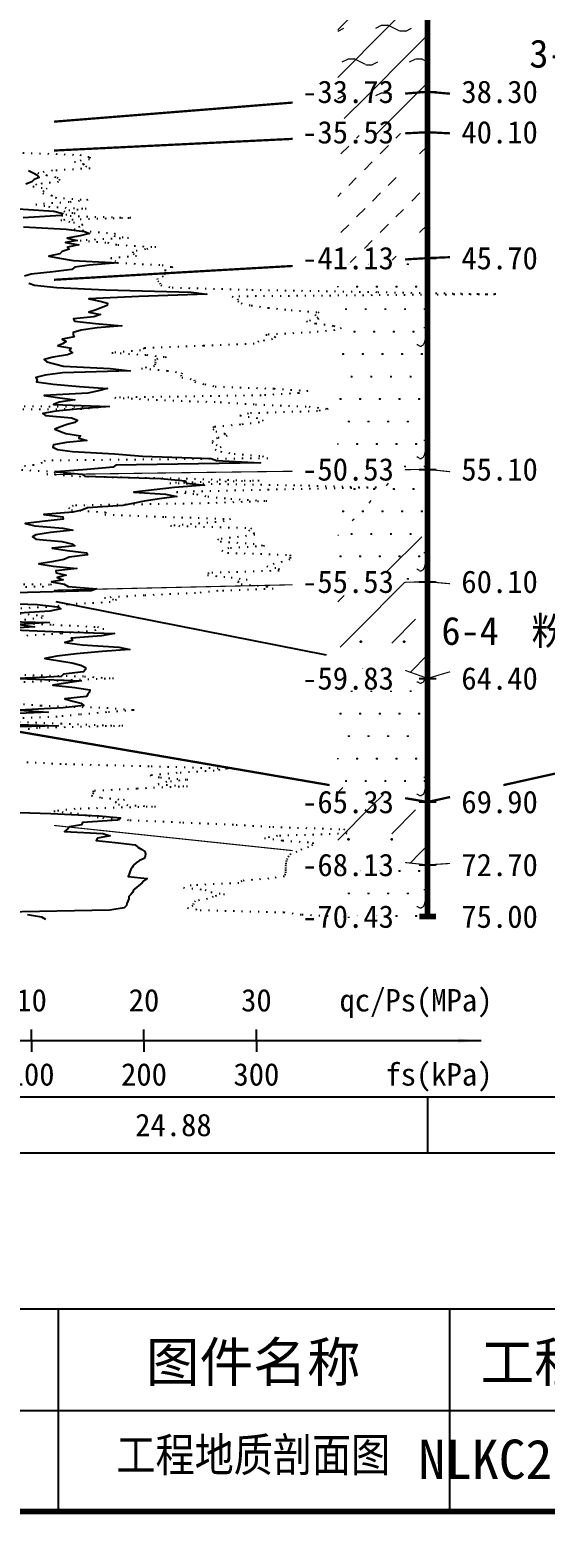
# Model space of a CAD drawing. Extents: x -37 to 3540, y -1485 to 297.
# Drawn here: x 2323.4 to 2369.2, y 14.8 to 146.9 of the extents above; entities that cross this region are included whole.
import ezdxf
from ezdxf.enums import TextEntityAlignment as Align

# ---------------------------------------------------------------- set-up
doc = ezdxf.new("R2010")
doc.units = 0
doc.linetypes.add('DOT', pattern=[6.35, 0, -6.35])
doc.layers.get('0').update_dxf_attribs({"linetype": 'CONTINUOUS'})
for name, color, linetype in [('CURVE', 200, 'CONTINUOUS'), ('FRAME', 7, 'CONTINUOUS'), ('HOLE', 41, 'CONTINUOUS'), ('RULER', 7, 'CONTINUOUS'), ('STRATUM', 241, 'CONTINUOUS')]:
    doc.layers.add(name, color=color, linetype=linetype)
doc.layers.add('HATCH', color=7, linetype='CONTINUOUS', lineweight=13)
doc.styles.add('ST', font='')
doc.styles.get('ST').set_extended_font_data('SimSun')
pattern_1 = [(45, (2148.7487, 0), (-4.24264, 4.24264), [10, 0]), (45, (2149.8097, -3.182), (-2.12132, 6.36396), [3, -3])]
pattern_2 = [(82.875, (2147.914, -1.206), (0.000369, 10.0001764), [0.0893, -80.5337]), (143.13, (2148.015, -1.2818), (-29.999964, 20.000054), [0.12627, -49.87373]), (172.875, (2148.1923, -1.304), (-70.0002457, 9.9996603), [0.17857, -80.44443]), (206.565, (2148.3707, -1.2147), (-9.999705, -9.99969), [0.19954, -22.16046]), (243.435, (2148.46, -1.0363), (9e-06, -9.999696), [0.19954, -22.16146]), (255.964, (2148.5493, -0.679), (-0.0002, -9.999501), [0.36813, -40.86287]), (255.964, (2148.8593, 0.561), (-0.0002, -9.999501), [1.27838, -39.95262]), (255.964, (2148.9278, 0.835), (-0.0002, -9.999501), [0.28235, -40.94865]), (216.87, (2149.118, 1.0892), (-9.999982, -10.000018), [0.12627, -49.87373]), (243.435, (2149.017, 1.0135), (9e-06, -9.9997), [0.19954, -22.16146]), (206.565, (2149.2965, 1.1785), (-9.999705, -9.99969), [0.19954, -22.16046]), (172.875, (2149.4737, 1.1563), (-70.0002457, 9.9996603), [0.17857, -80.44443]), (143.13, (2149.5747, 1.0806), (-29.999964, 20.000054), [0.12627, -49.87373]), (82.875, (2149.5636, 0.992), (0.000369, 10.0001764), [0.0893, -80.5337]), (0, (2148.419, 0.34), (0, 10), [0.89286, -9.10714]), (0, (2148.7737, 0), (1, 2), [0, -1.75]), (0, (2148.7487, 0.025), (1, 2), [0, -1.75]), (0, (2148.7487, 0), (1, 2), [0, -1.75]), (0, (2148.7237, 0), (1, 2), [0, -1.75]), (0, (2148.7487, -0.025), (1, 2), [0, -1.75])]
pattern_3 = [(82.875, (2146.9125, -2.6533), (0.000812, 22.000388), [0.1964, -177.1742]), (143.13, (2147.1348, -2.82), (-65.99992, 44.00012), [0.2778, -109.7222]), (172.875, (2147.5246, -2.8687), (-154.00054, 21.999253), [0.3929, -176.9777]), (206.565, (2147.917, -2.672), (-21.99935, -21.9993), [0.439, -48.753]), (243.435, (2148.114, -2.28), (2e-05, -21.99933), [0.439, -48.7552]), (255.964, (2148.31, -1.494), (-0.00044, -21.9989), [0.8099, -89.8983]), (255.964, (2148.992, 1.2344), (-0.00044, -21.9989), [2.8124, -87.8958]), (255.964, (2149.1427, 1.837), (-0.00044, -21.9989), [0.6212, -90.087]), (216.87, (2149.5613, 2.3963), (-21.99996, -22.00004), [0.2778, -109.7222]), (243.435, (2149.339, 2.23), (2e-05, -21.99933), [0.439, -48.7552]), (206.565, (2149.954, 2.593), (-21.99935, -21.9993), [0.439, -48.753]), (172.875, (2150.3437, 2.544), (-154.00054, 21.999253), [0.3929, -176.9777]), (143.13, (2150.566, 2.3772), (-65.99992, 44.00012), [0.2778, -109.7222]), (82.875, (2150.5416, 2.1823), (0.000812, 22.000388), [0.1964, -177.1742]), (0, (2148.023, 0.748), (0, 22), [1.9643, -20.0357]), (0, (2148.8037, 0), (2.2, 4.4), [0, -3.85]), (0, (2148.7487, 0.055), (2.2, 4.4), [0, -3.85]), (0, (2148.7487, 0), (2.2, 4.4), [0, -3.85]), (0, (2148.6937, 0), (2.2, 4.4), [0, -3.85]), (0, (2148.7487, -0.055), (2.2, 4.4), [0, -3.85])]

# ---------------------------------------------------------------- blocks, each defined once
blk = doc.blocks.new('图签_A3长')
for p, q in [((0, 18), (-380, 18)), ((-222.82, 0), (-222.82, 18)), ((-188, 0), (-188, 18)), ((-320, 9), (0, 9)), ((-380, 0), (0, 0))]:
    blk.add_line(p, q)
at = {"style": 'ST'}
for s, p in [('图件名称', (-205.49, 13.3)), ('工程编号', (-175.73, 13.3))]:
    blk.add_text(s, height=3.5, dxfattribs=at).set_placement(p, align=Align.MIDDLE_CENTER)
for tag, p in [('01＿单位名称', (-349.98, 8.36)), ('02＿工程名称', (-271.3, 5.16)), ('04＿工程编号', (-176.51, 4.65)), ('05＿日期', (-35.59, 4.65)), ('06＿图号', (-11.16, 4.91))]:
    blk.add_attdef(tag, text='', height=3.5, dxfattribs=at).set_placement(p, align=Align.MIDDLE_CENTER)
at = {"style": 'ST', "width": 0.85}
blk.add_attdef('03＿图件名称', text='', height=3, dxfattribs=at).set_placement((-205.49, 5.05), align=Align.MIDDLE_CENTER)
blk = doc.blocks.new('Arrow')
for points in [[(-3.984779, 0.348623), (0, 0), (-3.189535, 0)], [(-3.189535, 0), (0, 0), (-3.984779, -0.348623)]]:
    blk.add_solid(points)

msp = doc.modelspace()

# ---------------------------------------------------------------- hatches: boundary and pattern name
at = {"layer": 'HATCH'}
h = msp.add_hatch(dxfattribs=at)
h.set_pattern_fill('YNNT', color=251, style=0)
h.set_pattern_definition([(45, (2148.7487, 0), (-2.12132, 2.12132), [10, 0]), (26.565, (2149.8228, -0.2536), (5.999823, 5.999812), [0.567, -12.849]), (0, (2149.256, -0.2536), (0, 6), [0.567, -5.433]), (26.565, (2147.1674, 0), (5.999823, 5.999812), [0.567, -12.849]), (0, (2147.6745, 0.2536), (0, 6), [0.567, -5.433]), (153.435, (2149.2558, -0.2536), (-5.999818, -5e-06), [1.134, -12.2826]), (26.565, (2152.8228, 2.7464), (5.999823, 5.999812), [0.567, -12.849]), (0, (2152.256, 2.7464), (0, 6), [0.567, -5.433]), (26.565, (2150.1674, 3), (5.999823, 5.999812), [0.567, -12.849]), (0, (2150.6745, 3.2536), (0, 6), [0.567, -5.433]), (153.435, (2152.2558, 2.7464), (-5.999818, -5e-06), [1.134, -12.2826])])
h.paths.add_polyline_path([(2358.77, 154.94), (2350.77, 154.37), (2350.77, 140.7), (2358.77, 141.34)])
h.paths.add_polyline_path([(2336.56, 143.5), (2356.06, 143.5), (2356.06, 148.38), (2336.56, 148.38)], flags=9)
h.paths.add_polyline_path([(2346.7, 139.85), (2356.26, 139.85), (2356.26, 142.78), (2346.7, 142.78)], flags=9)
h.paths.add_polyline_path([(2346.7, 153.45), (2356.26, 153.45), (2356.26, 156.38), (2346.7, 156.38)], flags=9)
h = msp.add_hatch(dxfattribs=at)
h.set_pattern_fill('FZNT', color=32, style=0)
h.set_pattern_definition(pattern_1)
h.paths.add_polyline_path([(2358.77, 141.34), (2350.77, 140.7), (2350.77, 137.34), (2358.77, 137.74)])
h.paths.add_polyline_path([(2336.55, 135.2), (2352.5, 135.2), (2352.5, 140.15), (2336.55, 140.15)], flags=9)
h.paths.add_polyline_path([(2346.7, 136.25), (2356.26, 136.25), (2356.26, 139.18), (2346.7, 139.18)], flags=9)
h.paths.add_polyline_path([(2346.7, 139.85), (2356.26, 139.85), (2356.26, 142.78), (2346.7, 142.78)], flags=9)
h = msp.add_hatch(dxfattribs=at)
h.set_pattern_fill('NZFT', color=52, style=0)
h.set_pattern_definition([(45, (2148.7487, 0), (-6e-07, 6.99998), [0.9473, -8.9522]), (45, (2150.1487, 1.4), (-6e-07, 6.99998), [0.9869, -8.9126]), (45, (2151.5487, 2.8), (-6e-07, 6.99998), [1.06018, -8.83931]), (45, (2152.9487, 4.2), (-6e-07, 6.99998), [0.94918, -8.95032]), (45, (2154.3487, 5.6), (-6e-07, 6.99998), [1.0365, -8.863]), (45, (2152.2487, 0), (-6e-07, 6.99998), [1.01335, -8.88615]), (45, (2153.6487, 1.4), (-6e-07, 6.99998), [1.07896, -12.12037]), (45, (2155.0487, 2.8), (-6e-07, 6.99998), [0.99882, -8.90067]), (45, (2149.4487, 4.2), (-4e-07, 6.99998), [1.05533, -8.84416]), (45, (2150.8487, 5.6), (-4e-07, 6.99998), [1.0365, -8.863])])
h.paths.add_polyline_path([(2358.77, 137.74), (2350.77, 137.34), (2350.77, 126.07), (2358.77, 126.54)])
h.paths.add_polyline_path([(2336.55, 128.13), (2352.5, 128.13), (2352.5, 133.07), (2336.55, 133.07)], flags=9)
h.paths.add_polyline_path([(2336.55, 135.2), (2352.5, 135.2), (2352.5, 140.15), (2336.55, 140.15)], flags=9)
h.paths.add_polyline_path([(2346.7, 125.05), (2356.26, 125.05), (2356.26, 127.98), (2346.7, 127.98)], flags=9)
h.paths.add_polyline_path([(2346.7, 136.25), (2356.26, 136.25), (2356.26, 139.18), (2346.7, 139.18)], flags=9)
h = msp.add_hatch(dxfattribs=at)
h.set_pattern_fill('FS', color=142, style=0)
h.set_pattern_definition(pattern_2)
h.paths.add_polyline_path([(2358.77, 126.54), (2350.77, 126.07), (2350.77, 107.63), (2358.77, 107.74)])
h.paths.add_polyline_path([(2346.7, 106.25), (2356.26, 106.25), (2356.26, 109.18), (2346.7, 109.18)], flags=9)
h.paths.add_polyline_path([(2346.7, 125.05), (2356.26, 125.05), (2356.26, 127.98), (2346.7, 127.98)], flags=9)
h = msp.add_hatch(dxfattribs=at)
h.set_pattern_fill('FS', color=142, style=0)
h.set_pattern_definition(pattern_2)
h.paths.add_polyline_path([(2358.77, 107.74), (2350.77, 107.63), (2350.77, 97.56), (2358.77, 97.74)])
h.paths.add_polyline_path([(2336.55, 99.77), (2356.08, 99.77), (2356.08, 104.71), (2336.55, 104.71)], flags=9)
h.paths.add_polyline_path([(2346.7, 96.25), (2356.26, 96.25), (2356.26, 99.18), (2346.7, 99.18)], flags=9)
h.paths.add_polyline_path([(2346.7, 106.25), (2356.26, 106.25), (2356.26, 109.18), (2346.7, 109.18)], flags=9)
h = msp.add_hatch(dxfattribs=at)
h.set_pattern_fill('SZFT', color=142, scale=2.2, style=0)
h.set_pattern_definition([(45, (2148.749, 0), (-2e-06, 15.39996), [4.3383, -17.4406]), (45, (2154.937, 6.223), (-2e-06, 15.39996), [4.3861, -17.3928]), (45, (2159.897, 11.181), (-2e-06, 15.39996), [3.9899, -17.7889]), (26.565, (2148.749, 7.7), (15.4, 15.4), [0.2123, -34.22315]), (36.8699, (2150.2887, 9.24), (15.4, 15.4), [0.43504, -76.56496]), (315, (2156.449, 15.347), (15.39996, 3e-06), [0.0727, -21.7062]), (26.565, (2156.449, 0), (15.4, 15.4), [0.31845, -34.117]), (26.565, (2157.989, 1.54), (15.4, 15.4), [0.2316, -34.2038]), (90, (2158.759, 2.31), (-15.4, -1e-06), [0.0633, -15.3367]), (26.565, (2159.529, 3.08), (15.4, 15.4), [0.2002, -68.6707]), (36.8699, (2161.0687, 4.62), (15.4, 15.4), [0.2435, -76.7565]), (45, (2162.609, 6.16), (-5e-07, 15.39996), [0.24, -21.5388]), (315, (2163.96, 7.805), (15.39996, 3e-06), [0.0727, -21.7062]), (36.8699, (2151.8287, 10.78), (15.4, 15.4), [0.2249, -76.7751]), (53.1301, (2153.3687, 12.32), (30.8, 46.2), [0.29564, -76.70436]), (53.1301, (2154.9087, 13.86), (30.8, 46.2), [0.27774, -76.72226])])
h.paths.add_polyline_path([(2358.77, 107.74), (2350.77, 107.63), (2350.77, 97.56), (2358.77, 97.74)])
h.paths.add_polyline_path([(2336.55, 99.77), (2356.08, 99.77), (2356.08, 104.71), (2336.55, 104.71)], flags=9)
h.paths.add_polyline_path([(2346.7, 96.25), (2356.26, 96.25), (2356.26, 99.18), (2346.7, 99.18)], flags=9)
h.paths.add_polyline_path([(2346.7, 106.25), (2356.26, 106.25), (2356.26, 109.18), (2346.7, 109.18)], flags=9)
h = msp.add_hatch(dxfattribs=at)
h.set_pattern_fill('FZNT', color=32, style=0)
h.set_pattern_definition(pattern_1)
h.paths.add_polyline_path([(2358.77, 97.74), (2350.77, 97.56), (2350.77, 92), (2358.77, 89.14)])
h.paths.add_polyline_path([(2346.7, 96.25), (2356.26, 96.25), (2356.26, 99.18), (2346.7, 99.18)], flags=9)
h = msp.add_hatch(dxfattribs=at)
h.set_pattern_fill('FS', color=32, scale=2.2, style=0)
h.set_pattern_definition(pattern_3)
h.paths.add_polyline_path([(2358.77, 97.74), (2350.77, 97.56), (2350.77, 92), (2358.77, 89.14)])
h.paths.add_polyline_path([(2346.7, 96.25), (2356.26, 96.25), (2356.26, 99.18), (2346.7, 99.18)], flags=9)
h = msp.add_hatch(dxfattribs=at)
h.set_pattern_fill('FS', color=142, style=0)
h.set_pattern_definition(pattern_2)
h.paths.add_polyline_path([(2358.77, 89.14), (2350.77, 92), (2350.77, 79.51), (2358.77, 78.14)])
h.paths.add_polyline_path([(2336.55, 76.98), (2363.23, 76.98), (2363.23, 81.93), (2336.55, 81.93)], flags=9)
h.paths.add_polyline_path([(2346.7, 76.65), (2356.26, 76.65), (2356.26, 79.58), (2346.7, 79.58)], flags=9)
h.paths.add_polyline_path([(2346.7, 87.65), (2356.26, 87.65), (2356.26, 90.58), (2346.7, 90.58)], flags=9)
h = msp.add_hatch(dxfattribs=at)
h.set_pattern_fill('FZNT', color=32, style=0)
h.set_pattern_definition(pattern_1)
h.paths.add_polyline_path([(2358.77, 78.14), (2350.77, 79.51), (2350.77, 73.38), (2358.77, 72.54)])
h.paths.add_polyline_path([(2336.55, 76.98), (2363.23, 76.98), (2363.23, 81.93), (2336.55, 81.93)], flags=9)
h.paths.add_polyline_path([(2346.7, 71.05), (2356.26, 71.05), (2356.26, 73.98), (2346.7, 73.98)], flags=9)
h.paths.add_polyline_path([(2346.7, 76.65), (2356.26, 76.65), (2356.26, 79.58), (2346.7, 79.58)], flags=9)
h = msp.add_hatch(dxfattribs=at)
h.set_pattern_fill('FS', color=32, scale=2.2, style=0)
h.set_pattern_definition(pattern_3)
h.paths.add_polyline_path([(2358.77, 78.14), (2350.77, 79.51), (2350.77, 73.38), (2358.77, 72.54)])
h.paths.add_polyline_path([(2336.55, 76.98), (2363.23, 76.98), (2363.23, 81.93), (2336.55, 81.93)], flags=9)
h.paths.add_polyline_path([(2346.7, 71.05), (2356.26, 71.05), (2356.26, 73.98), (2346.7, 73.98)], flags=9)
h.paths.add_polyline_path([(2346.7, 76.65), (2356.26, 76.65), (2356.26, 79.58), (2346.7, 79.58)], flags=9)
h = msp.add_hatch(dxfattribs=at)
h.set_pattern_fill('FS', color=142, style=0)
h.set_pattern_definition(pattern_2)
h.paths.add_polyline_path([(2358.77, 72.54), (2350.77, 73.38), (2350.77, 67.94), (2358.77, 67.94)])
h.paths.add_polyline_path([(2346.7, 66.45), (2356.26, 66.45), (2356.26, 69.38), (2346.7, 69.38)], flags=9)
h.paths.add_polyline_path([(2346.7, 71.05), (2356.26, 71.05), (2356.26, 73.98), (2346.7, 73.98)], flags=9)

# ---------------------------------------------------------------- linework, layer by layer
at = {"layer": 'CURVE', "color": 100, "linetype": 'DOT', "ltscale": 0.1}
for points in [[(2322.77, 135.92), (2327.84, 135.72), (2328.73, 135.52), (2328.69, 135.32), (2327.36, 135.12), (2328.16, 134.92), (2328.35, 134.72), (2328.74, 134.52), (2325.4, 134.32), (2324.1, 134.12), (2324.87, 133.92), (2325.79, 133.72), (2326.04, 133.52), (2325.94, 133.32), (2323.98, 133.12), (2323.66, 132.92), (2324.91, 132.72), (2324.63, 132.52), (2324.53, 132.32), (2325.33, 132.12), (2325.65, 131.92), (2328.53, 131.72), (2326.89, 131.52), (2323.91, 131.32), (2325.06, 131.12), (2328.41, 130.92), (2326.4, 130.72), (2327.41, 130.52), (2326.23, 130.32), (2332.37, 130.12), (2326.13, 129.92), (2327.27, 129.72), (2328.09, 129.52), (2327.82, 129.32), (2327.32, 129.12), (2328.74, 128.92), (2330.97, 128.72), (2330.87, 128.52), (2332.17, 128.32), (2327.86, 128.12), (2330.3, 127.92), (2331.21, 127.72), (2334.6, 127.52), (2333.67, 127.32), (2332.53, 127.12), (2332.57, 126.92), (2332.88, 126.72), (2330.57, 126.52), (2330.94, 126.32), (2331.18, 126.12), (2335.16, 125.92), (2336.12, 125.72), (2335.43, 125.52), (2335.42, 125.32), (2335.4, 125.12), (2335.25, 124.92), (2334.7, 124.72), (2334.76, 124.52), (2334.94, 124.32), (2335.03, 124.12), (2336.04, 123.92), (2343.14, 123.72), (2354.34, 123.52), (2364.85, 123.32), (2341.37, 123.12), (2341.86, 122.92), (2341.89, 122.72), (2342.18, 122.52), (2343.08, 122.32), (2344.59, 122.12), (2346.63, 121.92), (2349.09, 121.72), (2348.78, 121.52), (2348.9, 121.32), (2349.08, 121.12), (2347.99, 120.92), (2348.82, 120.72), (2350.41, 120.52), (2351.08, 120.32), (2350.51, 120.12), (2348.35, 119.92), (2344.39, 119.72), (2345.24, 119.52), (2344.97, 119.32), (2343.77, 119.12), (2343.35, 118.92), (2338.84, 118.72), (2333.55, 118.52), (2333.24, 118.32), (2330.69, 118.12), (2333.78, 117.92), (2335.5, 117.72), (2334.54, 117.52), (2334.55, 117.32), (2334.54, 117.12), (2334.48, 116.92), (2333.32, 116.72), (2335.62, 116.52), (2336.92, 116.32), (2336.82, 116.12), (2336.91, 115.92), (2338.01, 115.72), (2338.06, 115.52), (2338.94, 115.32), (2339.87, 115.12), (2345.12, 114.92), (2348.1, 114.72), (2347.3, 114.52), (2343.95, 114.32), (2330.94, 114.12), (2334.63, 113.92), (2340.32, 113.72), (2343.46, 113.52), (2348.22, 113.32), (2349.92, 113.12), (2348.98, 112.92), (2342.84, 112.72), (2342.07, 112.52), (2343.53, 112.32), (2344.14, 112.12), (2343.81, 111.92), (2342.12, 111.72), (2339.74, 111.52), (2339.66, 111.32), (2339.93, 111.12), (2340.73, 110.92), (2340.94, 110.72), (2340.08, 110.52), (2339.67, 110.32), (2339.58, 110.12), (2339.97, 109.92), (2340.41, 109.72), (2339.87, 109.52), (2340.36, 109.32), (2341.55, 109.12), (2344.09, 108.92), (2344.56, 108.72), (2324.74, 108.52), (2324.47, 108.32), (2323.73, 108.12), (2322.03, 107.92)], [(2306.71, 113.5), (2330.17, 113.3), (2328, 113.1), (2305.54, 112.9)], [(2321.92, 107.72), (2326.37, 107.52), (2324.89, 107.32), (2327.78, 107.12), (2337.3, 106.92), (2343.78, 106.72), (2335.83, 106.52), (2347.45, 106.32), (2354.22, 106.12), (2344.64, 105.92), (2336.42, 105.72), (2338.22, 105.52), (2339.22, 105.32), (2341.26, 105.12), (2344.47, 104.92), (2339.31, 104.72), (2327.23, 104.52), (2326.83, 104.32), (2327.09, 104.12), (2330.16, 103.92), (2330.05, 103.72), (2335.42, 103.52), (2341.23, 103.32), (2340.68, 103.12), (2338.5, 102.92), (2335.89, 102.72), (2343.09, 102.52), (2342.83, 102.32), (2343.29, 102.12), (2343.4, 101.92), (2341.96, 101.72), (2340.09, 101.52), (2340.33, 101.32), (2343.25, 101.12), (2344.27, 100.92), (2341.1, 100.72), (2340.47, 100.52), (2340.98, 100.32), (2346.55, 100.12), (2346.55, 99.92), (2346.52, 99.72), (2345.82, 99.52), (2345.13, 99.32), (2344.46, 99.12), (2345.52, 98.92), (2345.55, 98.72), (2339.32, 98.52), (2339.18, 98.32), (2341.28, 98.12), (2342.72, 97.92), (2341.86, 97.72), (2342.17, 97.52), (2344.47, 97.32), (2345.04, 97.12), (2340.1, 96.92), (2338.12, 96.72), (2333.56, 96.52), (2330.02, 96.32), (2331.1, 96.12), (2330.54, 95.92), (2326.73, 95.72), (2325.62, 95.52), (2321.81, 95.32)], [(2304.46, 97.7), (2325.32, 97.5), (2324.58, 97.3), (2318.78, 97.1)], [(2320.03, 94.12), (2325.42, 93.92), (2329.39, 93.72), (2329.97, 93.52), (2328.51, 93.32), (2326.15, 93.12), (2322.88, 92.92)], [(2322.5, 94.92), (2324.51, 94.72), (2324.48, 94.52), (2322.76, 94.32)], [(2319.99, 89.52), (2328.24, 89.32), (2330.84, 89.12), (2325.9, 88.92), (2320.92, 88.72)], [(2322.08, 86.92), (2324.37, 86.72), (2330.24, 86.52), (2332.67, 86.32), (2330.19, 86.12), (2327.8, 85.92), (2325.81, 85.72), (2320.74, 85.52)], [(2320.96, 85.32), (2326.16, 85.12), (2331.66, 84.92), (2324.07, 84.72), (2322.62, 84.52)], [(2322.39, 81.72), (2326.54, 81.52), (2334.17, 81.32), (2341, 81.12), (2339.79, 80.92), (2336.49, 80.72), (2334.09, 80.52), (2335, 80.32), (2337.45, 80.12), (2335.58, 79.92), (2334.79, 79.72), (2337.42, 79.52), (2332.9, 79.32), (2329.02, 79.12), (2329.04, 78.92), (2328.85, 78.72), (2329.75, 78.52), (2331.81, 78.32), (2330.98, 78.12), (2331.27, 77.92), (2334.56, 77.72), (2327.42, 77.52), (2325.53, 77.32), (2327.63, 77.12), (2328.64, 76.92), (2329.87, 76.72), (2332.29, 76.52), (2336.99, 76.32), (2341.73, 76.12), (2344.99, 75.92), (2351.3, 75.72), (2351.51, 75.52), (2351.58, 75.32), (2345.42, 75.12), (2344.26, 74.92), (2345.87, 74.72), (2348.57, 74.52), (2348.54, 74.32), (2348.18, 74.12), (2347.58, 73.92), (2347.15, 73.72), (2346.6, 73.52), (2346.43, 73.32), (2346.29, 73.12), (2346.21, 72.92), (2346.16, 72.72), (2346.15, 72.52), (2346.13, 72.32), (2346.12, 72.12), (2346.12, 71.92), (2346.12, 71.72), (2346.03, 71.52), (2344.65, 71.32), (2342.23, 71.12), (2341.99, 70.92), (2337.75, 70.72), (2337.05, 70.52), (2338.97, 70.32), (2339.5, 70.12), (2340.7, 69.92), (2339.7, 69.72), (2339.2, 69.52), (2338.09, 69.32), (2337.94, 69.12), (2337.89, 68.92), (2337.41, 68.72), (2338.54, 68.52), (2345.98, 68.32), (2347.61, 68.12), (2351.72, 67.92), (2351.73, 67.72)]]:
    msp.add_lwpolyline(points, dxfattribs=at)
at = {"layer": 'CURVE', "color": 30, "linetype": 'Continuous'}
for points in [[(2323.27, 134.32), (2323.67, 134.12), (2324.08, 133.92), (2324.21, 133.72), (2323.77, 133.52), (2323.56, 133.32), (2323.03, 133.12)], [(2322.36, 130.92), (2325.52, 130.72), (2326.31, 130.52), (2326.17, 130.32), (2322.79, 130.12)], [(2322.83, 129.32), (2326.62, 129.12), (2328.26, 128.92), (2328.69, 128.72), (2327.85, 128.52), (2326.7, 128.32), (2327.61, 128.12), (2326.55, 127.92), (2327.75, 127.72), (2326.73, 127.52), (2326.88, 127.32), (2326.26, 127.12), (2326.06, 126.92), (2325.08, 126.72), (2326.03, 126.52), (2327.24, 126.32), (2331.21, 126.12), (2328.66, 125.92), (2327.4, 125.72), (2327.13, 125.52), (2325.46, 125.32), (2323.51, 125.12), (2322.91, 124.92)], [(2323.29, 124.32), (2323.81, 124.12), (2325.78, 123.92), (2330.12, 123.72), (2337.75, 123.52), (2339.13, 123.32), (2333.07, 123.12), (2328.64, 122.92), (2329.64, 122.72), (2330.29, 122.52), (2330.27, 122.32), (2329.74, 122.12), (2329.21, 121.92), (2328.64, 121.72), (2329.67, 121.52), (2329.09, 121.32), (2327.27, 121.12), (2327.35, 120.92), (2329.23, 120.72), (2331.56, 120.52), (2329.36, 120.32), (2327.94, 120.12), (2327.24, 119.92), (2327.24, 119.72), (2327.32, 119.52), (2326.25, 119.32), (2326.63, 119.12), (2326.3, 118.92), (2325.89, 118.72), (2327.07, 118.52), (2326.91, 118.32), (2327.19, 118.12), (2326.73, 117.92), (2325.46, 117.72), (2324.67, 117.52), (2324.91, 117.32), (2325.58, 117.12), (2326.37, 116.92), (2330.54, 116.72), (2332.32, 116.52), (2326.3, 116.32), (2324.76, 116.12), (2323.92, 115.92), (2324.04, 115.72), (2323.98, 115.52), (2325.45, 115.32), (2327.8, 115.12), (2330.28, 114.92), (2329.48, 114.72), (2328.54, 114.52), (2324.67, 114.32), (2325.86, 114.12), (2327.39, 113.92), (2325.99, 113.72), (2325.5, 113.52), (2330.45, 113.32), (2327.86, 113.12), (2325.7, 112.92), (2324.53, 112.72), (2324.78, 112.52), (2327.08, 112.32), (2327.64, 112.12), (2327.4, 111.92), (2326.72, 111.72), (2326.11, 111.52), (2325.61, 111.32), (2326.1, 111.12), (2326.58, 110.92), (2327.88, 110.72), (2327.75, 110.52), (2328.46, 110.32), (2326.65, 110.12), (2325.5, 109.92), (2325.43, 109.72), (2325.86, 109.52), (2327.19, 109.32), (2330.91, 109.12), (2333.41, 108.92), (2339.51, 108.72), (2339.98, 108.52), (2343.9, 108.32), (2331.03, 108.12), (2330.8, 107.92), (2328.48, 107.72), (2325.74, 107.52), (2328.01, 107.32), (2328.29, 107.12), (2335.04, 106.92), (2337.2, 106.72), (2337.33, 106.52), (2338.93, 106.32), (2336.25, 106.12), (2334.44, 105.92), (2332.65, 105.72), (2335.44, 105.52), (2336.47, 105.32), (2334.92, 105.12), (2333.55, 104.92), (2332.69, 104.72), (2331.67, 104.52), (2328.51, 104.32), (2328.02, 104.12), (2327.22, 103.92), (2324.63, 103.72), (2326.33, 103.52), (2326.34, 103.32), (2324.74, 103.12), (2322.97, 102.92), (2323.84, 102.72), (2326.33, 102.52), (2327.2, 102.32), (2325.23, 102.12), (2323.91, 101.92), (2323.61, 101.72), (2323.92, 101.52), (2326.24, 101.32), (2327.13, 101.12), (2327.4, 100.92), (2325.38, 100.72), (2326.72, 100.52), (2328.42, 100.32), (2328.5, 100.12), (2326.88, 99.92), (2326.41, 99.72), (2325.35, 99.52), (2324.19, 99.32), (2325.46, 99.12), (2327.58, 98.92), (2325.7, 98.72), (2325.72, 98.52), (2326.63, 98.32), (2325.81, 98.12), (2326.35, 97.92), (2325.32, 97.72), (2326.44, 97.52), (2326.79, 97.32), (2329.33, 97.12), (2328.85, 96.92), (2320.88, 96.72)], [(2318.12, 95.92), (2324.05, 95.72), (2325.84, 95.52), (2326.14, 95.32), (2325.15, 95.12), (2321.97, 94.92)], [(2316.45, 94.32), (2325.1, 94.12), (2322.45, 93.92), (2323.81, 93.72), (2320.5, 93.52), (2325.43, 93.32), (2330.91, 93.12), (2329.76, 92.92), (2327.07, 92.72), (2327.19, 92.52), (2326.5, 92.32), (2328.04, 92.12), (2331.31, 91.92), (2332.28, 91.72), (2329.82, 91.52), (2327.53, 91.32), (2325.8, 91.12), (2324.72, 90.92), (2325.86, 90.72), (2327.11, 90.52), (2327.92, 90.32), (2328.35, 90.12), (2328.35, 89.92), (2328.17, 89.72), (2326.39, 89.52), (2326.16, 89.32), (2322.31, 89.12), (2327.95, 88.92), (2326.57, 88.72), (2325.44, 88.52), (2327.39, 88.32), (2328.73, 88.12), (2328.69, 87.92), (2328.55, 87.72), (2328.42, 87.52), (2326.5, 87.32), (2327.2, 87.12), (2327.92, 86.92), (2328.2, 86.72), (2326.34, 86.52), (2322.45, 86.32), (2325.02, 86.12), (2320.45, 85.92)], [(2319.71, 85.12), (2325.9, 84.92), (2317.61, 84.72)], [(2318.67, 77.32), (2325.25, 77.12), (2329.52, 76.92), (2331.46, 76.72), (2331.16, 76.52), (2328.08, 76.32), (2327.99, 76.12), (2326.92, 75.92), (2326.73, 75.72), (2326.47, 75.52), (2329.88, 75.32), (2330.52, 75.12), (2329.41, 74.92), (2329.29, 74.72), (2330.98, 74.52), (2332.74, 74.32), (2333, 74.12), (2333.34, 73.92), (2333.6, 73.72), (2333.68, 73.52), (2333.64, 73.32), (2333.57, 73.12), (2333.13, 72.92), (2332.85, 72.72), (2332.62, 72.52), (2332.48, 72.32), (2332.36, 72.12), (2332.27, 71.92), (2332.21, 71.72), (2332.12, 71.52), (2333.81, 71.32), (2333.54, 71.12), (2333.35, 70.92), (2333.08, 70.72), (2332.86, 70.52), (2332.61, 70.32), (2332.55, 70.12), (2332.36, 69.92), (2332.18, 69.72), (2332.18, 69.52), (2332.1, 69.32), (2332, 69.12), (2331.97, 68.92), (2331.77, 68.72), (2330.49, 68.52), (2321.1, 68.32)], [(2323.17, 68.12), (2324.41, 67.92), (2324.77, 67.72)]]:
    msp.add_lwpolyline(points, dxfattribs=at)
at = {"layer": 'FRAME', "linetype": 'Continuous', "const_width": 0.5}
msp.add_lwpolyline([(2168.75, 15), (2548.75, 15), (2548.75, 282), (2168.75, 282)], close=True, dxfattribs=at)
at = {"layer": 'HOLE', "linetype": 'Continuous', "const_width": 0.5}
for points in [[(2358.77, 217.94), (2358.77, 67.94)], [(2358.02, 67.94), (2359.52, 67.94)]]:
    msp.add_lwpolyline(points, dxfattribs=at)
at = {"layer": 'HOLE', "linetype": 'Continuous'}
for points in [[(2358.02, 141.34), (2359.52, 141.34)], [(2358.02, 137.74), (2359.52, 137.74)], [(2358.02, 126.54), (2359.52, 126.54)], [(2358.02, 107.74), (2359.52, 107.74)], [(2358.02, 97.74), (2359.52, 97.74)], [(2358.02, 89.14), (2359.52, 89.14)], [(2358.02, 78.14), (2359.52, 78.14)], [(2358.02, 72.54), (2359.52, 72.54)]]:
    msp.add_lwpolyline(points, dxfattribs=at)
at = {"layer": 'RULER', "linetype": 'Continuous'}
for points in [[(2313.54, 56.9), (2363.54, 56.9)], [(2323.54, 56.9), (2323.54, 57.9)], [(2323.54, 56.9), (2323.54, 55.9)], [(2333.54, 56.9), (2333.54, 57.9)], [(2333.54, 56.9), (2333.54, 55.9)], [(2343.54, 56.9), (2343.54, 57.9)], [(2343.54, 56.9), (2343.54, 55.9)], [(2313.54, 51.9), (2358.77, 51.9), (2358.77, 46.9), (2313.54, 46.9)], [(2358.77, 51.9), (2403.49, 51.9), (2403.49, 46.9), (2358.77, 46.9)]]:
    msp.add_lwpolyline(points, dxfattribs=at)
at = {"layer": 'STRATUM', "linetype": 'Continuous'}
for points, const_width in [([(2356.77, 141.18), (2358.77, 141.34), (2360.77, 141.17)], 0.2), ([(2325.54, 138.68), (2336.16, 139.53), (2346.77, 140.38)], 0.2), ([(2356.77, 137.64), (2358.77, 137.74), (2360.77, 137.64)], 0.2), ([(2325.54, 136.11), (2336.16, 136.63), (2346.77, 137.15)], 0.2), ([(2325.54, 124.61), (2336.16, 125.23), (2346.77, 125.84)], 0.2), ([(2356.77, 126.42), (2358.77, 126.54), (2360.77, 126.62)], 0.2), ([(2325.54, 107.28), (2336.16, 107.43), (2346.77, 107.57)], 0.1), ([(2356.77, 107.71), (2358.77, 107.74), (2360.77, 107.53)], 0.1), ([(2356.77, 97.69), (2358.77, 97.74), (2360.77, 97.56)], 0.1), ([(2325.54, 96.99), (2336.16, 97.23), (2346.77, 97.47)], 0.1), ([(2356.77, 89.85), (2358.77, 89.14), (2360.77, 89.73)], 0.1), ([(2365.51, 79.64), (2381.13, 83.12), (2396.76, 86.6)], 0.2), ([(2322.26, 84.42), (2336.16, 82.03), (2350.05, 79.64)], 0.2), ([(2356.77, 78.48), (2358.77, 78.14), (2360.77, 78.58)], 0.2), ([(2325.54, 76.05), (2336.16, 74.93), (2346.77, 73.81)], 0.1), ([(2356.77, 72.75), (2358.77, 72.54), (2360.77, 72.67)], 0.1)]:
    msp.add_lwpolyline(points, dxfattribs=dict(at, const_width=const_width))
at = {"layer": 'STRATUM'}
msp.add_lwpolyline([(2349.76, 91.21), (2325.73, 95.96)], dxfattribs=at)

# ---------------------------------------------------------------- block references
at = {"layer": 'FRAME'}
ref = msp.add_blockref('图签_A3长', (2548.75, 15), dxfattribs=at)
ref.add_attrib('03＿图件名称', '工程地质剖面图', dxfattribs={"layer": '0', "height": 3, "style": 'ST', "width": 0.85}).set_placement((2343.26, 20.05), align=Align.MIDDLE_CENTER)
ref.add_attrib('04＿工程编号', 'NLKC2025-076', dxfattribs={"layer": '0', "height": 3.5, "style": 'ST'}).set_placement((2372.24, 19.65), align=Align.MIDDLE_CENTER)
at = {"layer": 'RULER', "xscale": 0.55, "yscale": 0.55, "zscale": 0.55}
msp.add_blockref('Arrow', (2363.54, 56.9), dxfattribs=at)

# ---------------------------------------------------------------- texts
at = {"layer": 'HOLE', "style": 'ST'}
for s, p in [('-33.73', (2355.77, 141.34)), ('-35.53', (2355.77, 137.74)), ('-41.13', (2355.77, 126.54)), ('-50.53', (2355.77, 107.74)), ('-55.53', (2355.77, 97.74)), ('-59.83', (2355.77, 89.14)), ('-65.33', (2355.77, 78.14)), ('-68.13', (2355.77, 72.54)), ('-70.43', (2355.77, 67.94))]:
    msp.add_text(s, height=2, dxfattribs=at).set_placement(p, align=Align.MIDDLE_RIGHT)
for s, p in [('38.30', (2361.77, 141.34)), ('40.10', (2361.77, 137.74)), ('45.70', (2361.77, 126.54)), ('55.10', (2361.77, 107.74)), ('60.10', (2361.77, 97.74)), ('64.40', (2361.77, 89.14)), ('69.90', (2361.77, 78.14)), ('72.70', (2361.77, 72.54)), ('75.00', (2361.77, 67.94))]:
    msp.add_text(s, height=2, dxfattribs=at).set_placement(p, align=Align.MIDDLE_LEFT)
at = {"layer": 'RULER', "style": 'ST'}
for s, p in [('10', (2323.54, 58.9)), ('20', (2333.54, 58.9)), ('30', (2343.54, 58.9))]:
    msp.add_text(s, height=2, dxfattribs=at).set_placement(p, align=Align.BOTTOM_CENTER)
msp.add_text('qc/Ps(MPa)', height=2, dxfattribs=at).set_placement((2364.54, 58.9), align=Align.BOTTOM_RIGHT)
for s, p in [('100', (2323.54, 54.9)), ('200', (2333.54, 54.9)), ('300', (2343.54, 54.9))]:
    msp.add_text(s, height=2, dxfattribs=at).set_placement(p, align=Align.TOP_CENTER)
msp.add_text('fs(kPa)', height=2, dxfattribs=at).set_placement((2364.54, 54.9), align=Align.TOP_RIGHT)
msp.add_text('24.88', height=2, dxfattribs=at).set_placement((2336.16, 49.4), align=Align.MIDDLE_CENTER)
at = {"layer": 'STRATUM', "style": 'ST'}
for s, p in [('3-2', (2367.82, 144.74)), ('6-4', (2360, 93.37)), ('粉质黏土夹粉砂', (2368, 93.37))]:
    msp.add_text(s, height=2.5, dxfattribs=at).set_placement(p, align=Align.MIDDLE_LEFT)

doc.saveas('drawing.dxf')
